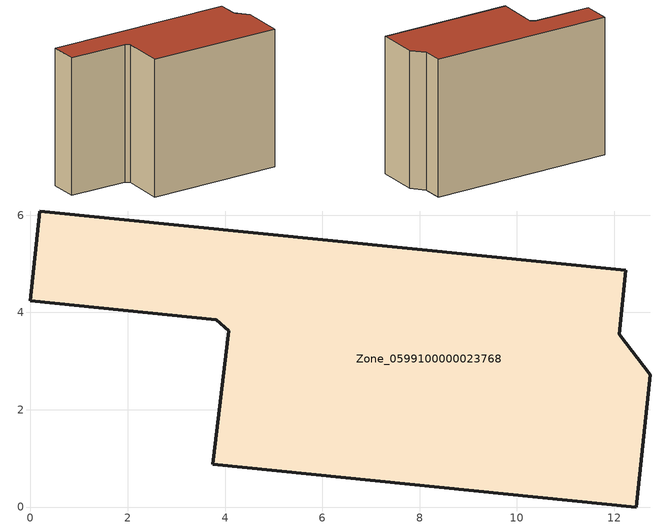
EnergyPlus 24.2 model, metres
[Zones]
Zone_0599100000023768
 floor ground (C_G): 12.74,2.72 12.46,0 3.74,0.88 4.08,3.63 3.82,3.85 0,4.24 0.19,6.08 12.24,4.87 12.11,3.55 z0
 wall outside (C_F): 12.24,4.87 0.19,6.08 0,4.24 3.82,3.85 4.08,3.63 3.74,0.88 12.46,0 12.74,2.72 12.11,3.55 12.24,4.87 z0:9.05
 roof outside (C_R): 3.82,3.85 4.08,3.63 3.74,0.88 12.46,0 12.74,2.72 12.11,3.55 12.24,4.87 0.19,6.08 0,4.24 z9.05
[BUILDING]
Pand.0599100000023768: North Axis=0; Terrain=City; Loads Convergence Tolerance Value=0.04; Temperature Convergence Tolerance Value=0.4; Solar Distribution=FullExterior; Maximum Number of Warmup Days=25; Minimum Number of Warmup Days=1
[Site:Location]
Rotterdam.The.Hague.AP_ZH_NLD Design_Conditions: Latitude=51.96; Longitude=4.45; Time Zone=1; Elevation=-4.5
[SITE:GROUNDTEMPERATURE:BUILDINGSURFACE]
18, 18, 18, 18, 18, 18, 18, 18, 18, 18, 18, 18
[MATERIAL] Thermal Absorptance=0.9; Solar Absorptance=0.7; Visible Absorptance=0.7
Name | Roughness | Thickness | Conductivity | Density | Specific Heat
G.TI.1946 | MediumSmooth | 0.15 | 1 | 540 | 1210
F.TI.1946 | Rough | 0.3 | 0.857143 | 1920 | 840
R.TI.1946 | MediumRough | 0.2 | 0.1 | 1500 | 1000
[CONSTRUCTION]
C_G: G.TI.1946
C_F: F.TI.1946
C_R: R.TI.1946
[ZONE]
Zone_0599100000023768: Type=1; Multiplier=1; Ceiling Height=Autocalculate; Volume=Autocalculate; Floor Area=autocalculate; Part of Total Floor Area=Yes
[ZONEINFILTRATION:DESIGNFLOWRATE]
Infil_Zone_0599100000023768: Zone or ZoneList or Space or SpaceList=Zone_0599100000023768; Schedule=AlwaysOn; Design Flow Rate Calculation Method=Flow/Area; Flow Rate per Floor Area=0.003; Constant Term Coefficient=1; Temperature Term Coefficient=0; Velocity Term Coefficient=0; Velocity Squared Term Coefficient=0
[HVACTEMPLATE:ZONE:IDEALLOADSAIRSYSTEM]
Zone_0599100000023768: Maximum Heating Supply Air Temperature=50; Minimum Cooling Supply Air Temperature=13; Maximum Heating Supply Air Humidity Ratio=0.0156; Minimum Cooling Supply Air Humidity Ratio=0.0077; Heating Limit=NoLimit; Cooling Limit=NoLimit; Dehumidification Control Type=ConstantSensibleHeatRatio; Cooling Sensible Heat Ratio=0.7; Dehumidification Setpoint=60; Humidification Control Type=None; Humidification Setpoint=30; Outdoor Air Method=None; Outdoor Air Flow Rate per Person=0.00944; Outdoor Air Flow Rate per Zone Floor Area=0; Outdoor Air Flow Rate per Zone=0; Demand Controlled Ventilation Type=None; Outdoor Air Economizer Type=NoEconomizer; Heat Recovery Type=None; Sensible Heat Recovery Effectiveness=0.7; Latent Heat Recovery Effectiveness=0.65
[ZONECONTROL:THERMOSTAT]
ThermostatControl_Zone_0599100000023768: Zone or ZoneList=Zone_0599100000023768; Control Type Schedule=DualSetpointControlType; Control 1=Thermostat_Zone_0599100000023768; Temperature Difference Between Cutout And Setpoint=0
[THERMOSTATSETPOINT:DUALSETPOINT]
Thermostat_Zone_0599100000023768: Heating Setpoint Temperature Schedule=HeatingSetpoint_Zone_0599100000023768; Cooling Setpoint Temperature Schedule=CoolingSetpoint_Zone_0599100000023768
[SCHEDULE:COMPACT]
HeatingSetpoint_Zone_0599100000023768: Through: 12/31, For: AllDays, Until: 24:00, 21
CoolingSetpoint_Zone_0599100000023768: Through: 12/31, For: AllDays, Until: 24:00, 24
DualSetpointControlType: Through: 12/31, For: AllDays, Until: 24:00, 4
AlwaysOn: Through: 12/31, For: AllDays, Until: 24:00, 1
